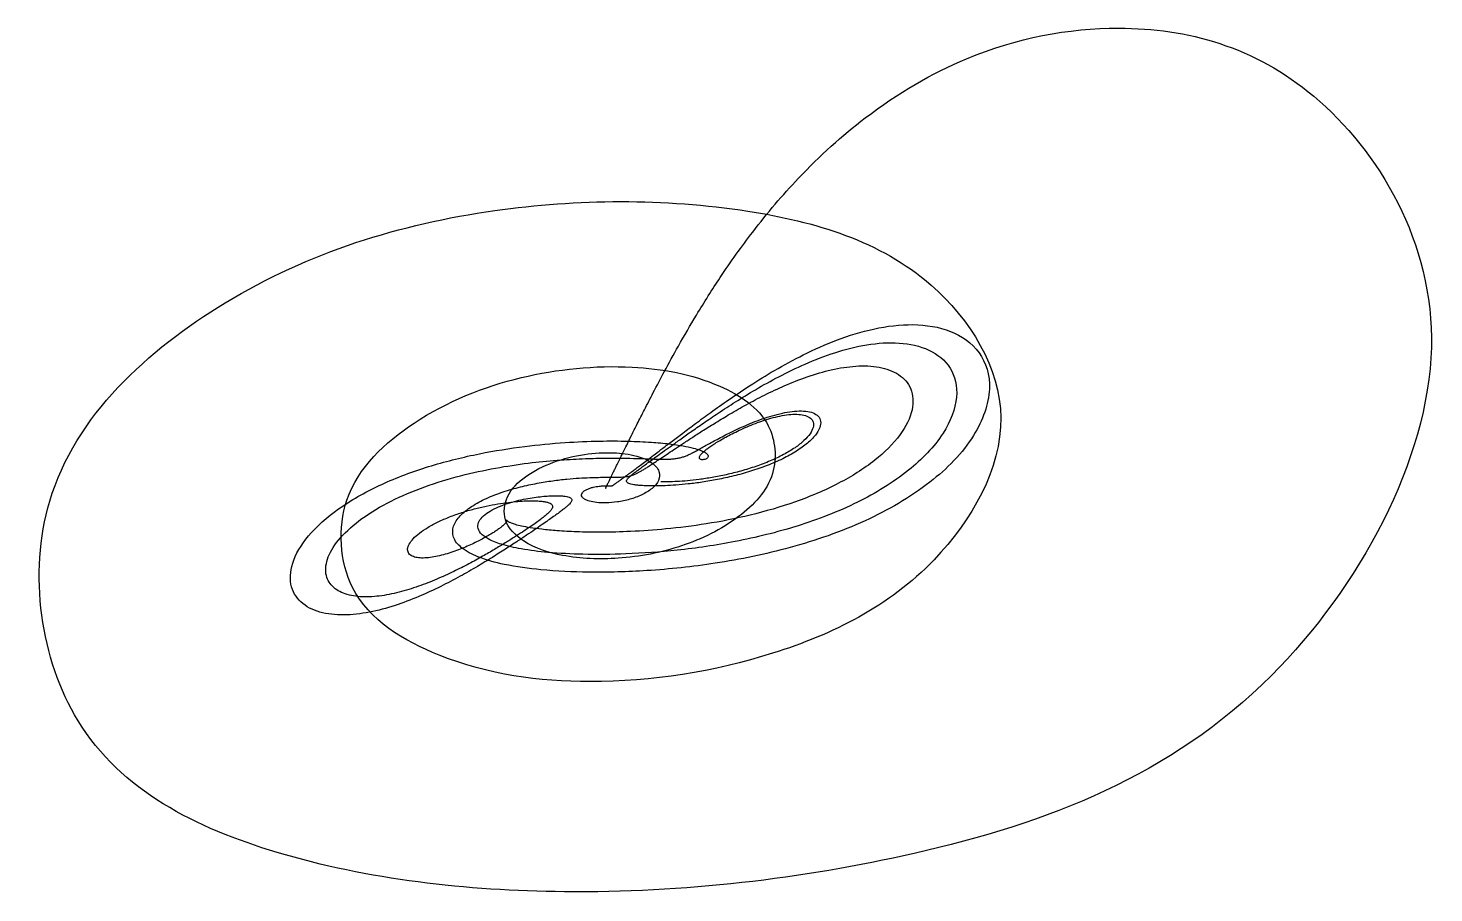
# Model space of a CAD drawing. Extents: x -263 to 377, y -184 to 210.
import ezdxf

# ---------------------------------------------------------------- set-up
doc = ezdxf.new("R2010")
doc.units = 0
doc.layers.get('0').update_dxf_attribs({"linetype": 'CONTINUOUS'})

msp = doc.modelspace()

# ---------------------------------------------------------------- linework, layer by layer
msp.add_open_spline([(0.25, 0), (0.24, 0.03, 0), (0.21, 0.09, 0), (0.2, 0.17, 0), (0.2, 0.26, 0), (0.22, 0.35, 0), (0.25, 0.44, 0), (0.29, 0.55, 0), (0.35, 0.68, 0), (0.42, 0.84, 0), (0.51, 1.02, 0), (0.61, 1.25, 0), (0.75, 1.53, 0.01), (0.91, 1.86, 0.01), (1.11, 2.27, 0.01), (1.35, 2.77, 0.02), (1.64, 3.37, 0.03), (2, 4.11, 0.04), (2.44, 5.01, 0.06), (2.98, 6.11, 0.09), (3.63, 7.45, 0.13), (4.43, 9.08, 0.19), (5.4, 11.06, 0.28), (6.59, 13.49, 0.42), (8.04, 16.44, 0.62), (9.81, 20.04, 0.93), (11.99, 24.43, 1.38), (14.66, 29.78, 2.06), (17.96, 36.31, 3.06), (22.07, 44.28, 4.57), (27.21, 54, 6.83), (33.73, 65.87, 10.25), (42.15, 80.35, 15.45), (53.3, 98, 23.43), (68.54, 119.38, 35.88), (90.2, 144.88, 55.63), (122.32, 173.84, 87.53), (171.13, 202.25, 139.17), (242.66, 215.77, 218.74), (328.97, 192.39, 320.23), (404.62, 66.95, 429.21), (306.34, -112.75, 402.41), (153.42, -170.52, 332.1), (-9.19, -189.49, 297.65), (-148.09, -173.75, 322.93), (-250.64, -123.05, 382.91), (-269.82, 7.32, 419.3), (-172.55, 96.07, 384.82), (-58.27, 131.5, 353.72), (58.01, 132.57, 347.49), (148.06, 106.19, 368.49), (193.83, 32.43, 394.29), (150.23, -43.61, 385.63), (78.33, -78.78, 366.23), (-2.02, -91.85, 354.72), (-70.25, -82.54, 355.91), (-120, -52.67, 366.04), (-123.15, 0, 368.87), (-86.3, 34.02, 359.53), (-40.1, 52.61, 349.72), (8.98, 57.52, 343.48), (48.53, 50.59, 342.09), (76.56, 32.79, 343.44), (79.01, 4.26, 341.63), (60.16, -15.2, 336.1), (35.12, -27.3, 329.98), (7.3, -32.79, 324.57), (-17.57, -31.8, 320.8), (-36.01, -26.24, 318.35), (-47.19, -15.45, 315.76), (-45.53, -2.48, 311.77), (-36.21, 6.26, 307.57), (-23.83, 12.43, 303.17), (-10.04, 15.84, 298.89), (2.9, 16.65, 295), (13.47, 15.29, 291.51), (20.96, 12.39, 288.23), (24.96, 8.03, 284.57), (24.55, 3.36, 280.63), (21.3, -0.28, 276.98), (16.62, -3.09, 273.37), (11.15, -5.06, 269.76), (5.58, -6.23, 266.2), (0.43, -6.65, 262.71), (-3.92, -6.49, 259.3), (-7.28, -5.88, 255.93), (-9.56, -4.97, 252.57), (-10.77, -3.92, 249.21), (-11.05, -2.86, 245.9), (-10.61, -1.9, 242.66), (-9.68, -1.06, 239.48), (-8.44, -0.38, 236.33), (-7.05, 0.16, 233.22), (-5.6, 0.57, 230.14), (-4.21, 0.86, 227.09), (-2.91, 1.04, 224.08), (-1.76, 1.16, 221.11), (-0.77, 1.21, 218.17), (0.07, 1.23, 215.28), (0.75, 1.22, 212.42), (1.31, 1.21, 209.6), (1.75, 1.19, 206.83), (2.09, 1.17, 204.09), (2.37, 1.16, 201.38), (2.59, 1.17, 198.72), (2.77, 1.19, 196.09), (2.92, 1.22, 193.5), (3.07, 1.27, 190.94), (3.22, 1.34, 188.42), (3.37, 1.43, 185.93), (3.55, 1.55, 183.48), (3.75, 1.68, 181.06), (3.98, 1.84, 178.67), (4.25, 2.04, 176.32), (4.57, 2.27, 174), (4.95, 2.53, 171.71), (5.39, 2.85, 169.46), (5.91, 3.22, 167.24), (6.52, 3.65, 165.06), (7.23, 4.16, 162.92), (8.07, 4.76, 160.82), (9.05, 5.47, 158.76), (10.19, 6.31, 156.76), (11.54, 7.3, 154.81), (13.12, 8.48, 152.93), (14.98, 9.87, 151.14), (17.17, 11.52, 149.45), (19.74, 13.47, 147.91), (22.77, 15.77, 146.54), (26.35, 18.5, 145.41), (30.56, 21.71, 144.59), (35.54, 25.48, 144.18), (41.42, 29.88, 144.34), (48.37, 34.96, 145.25), (56.58, 40.77, 147.18), (66.27, 47.26, 150.47), (77.64, 54.28, 155.56), (90.88, 61.47, 162.96), (106.04, 68.18, 173.18), (122.88, 73.34, 186.57), (140.62, 75.45, 203.04), (157.55, 72.7, 221.72), (171.17, 63.62, 240.85), (177.29, 45.88, 258.26), (168.56, 21.77, 267.74), (147.04, 0.53, 267.52), (117.97, -16.04, 262.13), (84.74, -27.56, 254.41), (51.33, -34.42, 246.91), (20.56, -37.71, 241.07), (-6, -38.48, 237.31), (-27.78, -37.49, 235.45), (-44.71, -35.22, 234.96), (-57.06, -31.9, 235.26), (-65.2, -27.89, 235.8), (-69.79, -22.7, 236.18), (-69.65, -16.74, 235.75), (-66.11, -11.96, 234.55), (-60.82, -7.85, 232.78), (-54.11, -4.33, 230.48), (-46.61, -1.46, 227.79), (-38.85, 0.76, 224.86), (-31.27, 2.39, 221.82), (-24.18, 3.53, 218.75), (-17.78, 4.27, 215.71), (-12.15, 4.72, 212.74), (-7.31, 4.96, 209.83), (-3.23, 5.07, 206.99), (0.16, 5.11, 204.22), (2.95, 5.12, 201.51), (5.24, 5.15, 198.86), (7.12, 5.2, 196.26), (8.68, 5.3, 193.72), (10.01, 5.46, 191.23), (11.19, 5.7, 188.8), (12.27, 6.02, 186.42), (13.33, 6.42, 184.1), (14.4, 6.92, 181.83), (15.54, 7.53, 179.62), (16.78, 8.26, 177.48), (18.18, 9.12, 175.41), (19.76, 10.14, 173.43), (21.57, 11.33, 171.55), (23.66, 12.71, 169.8), (26.07, 14.32, 168.2), (28.85, 16.17, 166.78), (32.06, 18.31, 165.59), (35.76, 20.77, 164.68), (40.04, 23.56, 164.14), (44.96, 26.73, 164.05), (50.61, 30.27, 164.53), (57.09, 34.17, 165.74), (64.46, 38.38, 167.85), (72.8, 42.77, 171.06), (82.1, 47.15, 175.59), (92.31, 51.16, 181.62), (103.18, 54.35, 189.27), (114.27, 56.1, 198.46), (124.82, 55.72, 208.85), (133.78, 52.58, 219.8), (139.84, 46.13, 230.54), (140.75, 35.77, 239.83), (134.44, 23.34, 245.22), (122.27, 11.7, 246.46), (105.83, 1.58, 244.79), (86.59, -6.5, 241.17), (66.31, -12.38, 236.63), (46.52, -16.26, 231.95), (28.31, -18.55, 227.62), (12.3, -19.68, 223.86), (-1.28, -20.02, 220.69), (-12.49, -19.85, 218.05), (-21.49, -19.38, 215.84), (-28.55, -18.73, 213.94), (-33.94, -18, 212.26), (-37.94, -17.26, 210.72), (-40.81, -16.56, 209.25), (-42.78, -15.91, 207.8), (-44.03, -15.34, 206.35), (-44.73, -14.9, 204.89), (-45.03, -14.58, 203.45), (-45.09, -14.4, 202.04), (-45.04, -14.34, 200.65), (-44.97, -14.41, 199.27), (-44.94, -14.6, 197.93), (-45.01, -14.92, 196.61), (-45.24, -15.36, 195.35), (-45.66, -15.91, 194.15), (-46.3, -16.59, 193.05), (-47.18, -17.37, 192.05), (-48.31, -18.26, 191.18), (-49.71, -19.25, 190.46), (-51.39, -20.34, 189.92), (-53.34, -21.51, 189.57), (-55.57, -22.76, 189.44), (-58.07, -24.07, 189.55), (-60.84, -25.41, 189.95), (-63.85, -26.74, 190.64), (-67.06, -28.04, 191.65), (-70.43, -29.24, 192.99), (-73.89, -30.29, 194.67), (-77.34, -31.11, 196.67), (-80.67, -31.63, 198.95), (-83.76, -31.78, 201.46), (-86.43, -31.5, 204.1), (-88.54, -30.73, 206.8), (-89.91, -29.45, 209.44), (-90.31, -27.6, 211.92), (-89.53, -25.29, 213.97), (-87.58, -22.75, 215.42), (-84.61, -20.14, 216.26), (-80.74, -17.55, 216.51), (-76.11, -15.1, 216.21), (-70.93, -12.87, 215.42), (-65.44, -10.92, 214.21), (-59.84, -9.3, 212.66), (-54.35, -8, 210.85), (-49.13, -7.02, 208.86), (-44.3, -6.32, 206.73), (-39.97, -5.88, 204.52), (-36.16, -5.64, 202.26), (-32.91, -5.59, 199.97), (-30.2, -5.69, 197.67), (-28.02, -5.92, 195.38), (-26.35, -6.26, 193.11), (-25.14, -6.7, 190.85), (-24.38, -7.25, 188.64), (-24.04, -7.89, 186.47), (-24.09, -8.64, 184.36), (-24.51, -9.5, 182.33), (-25.29, -10.48, 180.38), (-26.43, -11.6, 178.54), (-27.93, -12.87, 176.81), (-29.81, -14.32, 175.23), (-32.08, -15.97, 173.82), (-34.78, -17.84, 172.62), (-37.95, -19.95, 171.68), (-41.62, -22.32, 171.05), (-45.86, -24.97, 170.8), (-50.71, -27.9, 171.04), (-56.22, -31.09, 171.86), (-62.45, -34.49, 173.39), (-69.4, -38.02, 175.77), (-77.08, -41.53, 179.14), (-85.41, -44.8, 183.63), (-94.22, -47.51, 189.3), (-103.2, -49.27, 196.12), (-111.85, -49.64, 203.91), (-119.5, -48.18, 212.29), (-125.3, -44.57, 220.74), (-128.18, -38.38, 228.72), (-126.41, -29.78, 234.94), (-119.68, -20.59, 238.15), (-109.15, -11.99, 238.74), (-95.65, -4.4, 237.32), (-80.28, 1.78, 234.48), (-64.23, 6.44, 230.86), (-48.53, 9.7, 226.95), (-33.96, 11.8, 223.1), (-20.96, 13.03, 219.5), (-9.73, 13.63, 216.2), (-0.27, 13.85, 213.21), (7.56, 13.82, 210.49), (13.92, 13.69, 208), (19.05, 13.52, 205.68), (23.16, 13.39, 203.5), (26.44, 13.32, 201.44), (29.1, 13.36, 199.48), (31.29, 13.51, 197.61), (33.16, 13.79, 195.83), (34.84, 14.19, 194.15), (36.43, 14.74, 192.58), (38.02, 15.42, 191.12), (39.69, 16.25, 189.78), (41.49, 17.21, 188.6), (43.48, 18.31, 187.58), (45.69, 19.55, 186.75), (48.16, 20.92, 186.15), (50.91, 22.42, 185.8), (53.97, 24.02, 185.74), (57.35, 25.72, 186.01), (61.04, 27.47, 186.64), (65.03, 29.22, 187.69), (69.28, 30.93, 189.18), (73.75, 32.5, 191.14), (78.33, 33.84, 193.57), (82.89, 34.84, 196.46), (87.27, 35.37, 199.73), (91.25, 35.32, 203.3), (94.6, 34.59, 207.02), (97.05, 33.11, 210.74), (98.28, 30.79, 214.3), (97.88, 27.65, 217.39), (95.69, 24.06, 219.61), (91.93, 20.36, 220.87), (86.81, 16.73, 221.26), (80.58, 13.33, 220.87), (73.55, 10.3, 219.79), (66.07, 7.72, 218.17), (58.5, 5.63, 216.15), (51.14, 4.02, 213.84), (44.23, 2.83, 211.36), (37.92, 2.02, 208.78), (32.31, 1.5, 206.15), (27.43, 1.22, 203.51), (23.28, 1.11, 200.88), (19.81, 1.13, 198.26), (16.98, 1.25, 195.67), (14.71, 1.43, 193.1), (12.94, 1.67, 190.56), (11.61, 1.94, 188.06), (10.65, 2.25, 185.59), (10.02, 2.58, 183.16), (9.67, 2.95, 180.77), (9.57, 3.36, 178.42), (9.69, 3.82, 176.12), (10.01, 4.33, 173.85), (10.52, 4.91, 171.63), (11.23, 5.57, 169.46), (12.14, 6.33, 167.34), (13.26, 7.22, 165.28), (14.62, 8.25, 163.29), (16.24, 9.46, 161.37), (18.16, 10.86, 159.56), (20.42, 12.51, 157.87), (23.07, 14.43, 156.34), (26.18, 16.69, 155.01), (29.82, 19.31, 153.93), (34.09, 22.37, 153.18), (39.07, 25.91, 152.87), (44.91, 29.97, 153.12), (51.72, 34.59, 154.12), (59.65, 39.76, 156.11), (68.86, 45.39, 159.36), (79.48, 51.31, 164.22), (91.55, 57.15, 171.06), (105.02, 62.33, 180.21), (119.49, 65.96, 191.8), (134.17, 66.92, 205.59), (147.61, 63.98, 220.79), (157.86, 56.13, 236.1), (161.68, 41.93, 249.84), (154.34, 23.39, 257.72), (137.46, 6.48, 258.58), (114.4, -7.4, 255.18), (87.59, -17.7, 249.41), (59.97, -24.47, 243.1), (33.84, -28.31, 237.46), (10.61, -30.01, 233.04), (-9.05, -30.22, 229.91), (-25.01, -29.41, 227.89), (-37.43, -27.89, 226.67), (-46.63, -25.87, 225.95), (-52.92, -23.49, 225.42), (-56.87, -20.87, 224.89), (-58.53, -17.66, 224.02), (-57.69, -14.66, 222.78), (-55.5, -12.26, 221.37), (-52.42, -10.14, 219.7), (-48.71, -8.32, 217.78), (-44.64, -6.82, 215.65), (-40.46, -5.62, 213.36), (-36.37, -4.72, 210.96), (-32.52, -4.07, 208.49), (-29, -3.64, 205.98), (-25.89, -3.4, 203.45), (-23.2, -3.3, 200.92), (-20.94, -3.33, 198.4), (-19.09, -3.46, 195.9), (-17.64, -3.67, 193.42), (-16.57, -3.96, 190.97), (-15.82, -4.31, 188.55), (-15.4, -4.73, 186.17), (-15.26, -5.21, 183.84), (-15.38, -5.77, 181.56), (-15.77, -6.41, 179.32), (-16.4, -7.14, 177.15), (-17.29, -7.98, 175.04), (-18.45, -8.95, 173), (-19.88, -10.07, 171.05), (-21.61, -11.36, 169.21), (-23.67, -12.85, 167.49), (-26.11, -14.57, 165.93), (-28.97, -16.55, 164.56), (-32.3, -18.84, 163.43), (-36.17, -21.46, 162.61), (-40.66, -24.45, 162.17), (-45.85, -27.83, 162.23), (-51.83, -31.62, 162.91), (-58.7, -35.79, 164.39), (-66.55, -40.28, 166.85), (-75.44, -44.94, 170.54), (-85.37, -49.52, 175.69), (-96.25, -53.63, 182.49), (-107.79, -56.71, 191.04), (-119.44, -58.05, 201.19), (-130.29, -56.89, 212.5), (-139.11, -52.56, 224.19), (-144.3, -44.37, 235.38), (-142.96, -32.09, 244.18), (-133.88, -18.8, 248.2), (-119.19, -6.88, 248.17), (-100.42, 3.12, 245.39), (-79.37, 10.73, 241.01), (-57.92, 15.99, 236.07), (-37.58, 19.25, 231.32), (-19.3, 21, 227.15), (-3.55, 21.68, 223.67), (9.58, 21.65, 220.85), (20.2, 21.18, 218.58), (28.56, 20.43, 216.71), (34.94, 19.53, 215.11), (39.64, 18.55, 213.69), (42.94, 17.57, 212.36), (45.12, 16.61, 211.03), (46.38, 15.69, 209.64), (46.85, 14.87, 208.18), (46.76, 14.22, 206.72), (46.32, 13.72, 205.27), (45.7, 13.37, 203.8), (44.99, 13.15, 202.31), (44.28, 13.07, 200.81), (43.65, 13.13, 199.3), (43.16, 13.31, 197.8), (42.84, 13.63, 196.33), (42.74, 14.07, 194.88), (42.9, 14.64, 193.5), (43.33, 15.34, 192.19), (44.05, 16.16, 190.99), (45.07, 17.09, 189.92), (46.39, 18.15, 188.99), (48.03, 19.31, 188.23), (49.99, 20.59, 187.66), (52.28, 21.97, 187.33), (54.89, 23.44, 187.24), (57.82, 24.98, 187.45), (61.07, 26.56, 187.99), (64.61, 28.15, 188.89), (68.39, 29.68, 190.18), (72.37, 31.1, 191.87), (76.46, 32.33, 193.98), (80.55, 33.26, 196.48), (84.48, 33.79, 199.32), (88.08, 33.85, 202.43), (91.15, 33.33, 205.69), (93.48, 32.19, 208.98), (94.82, 30.35, 212.16), (94.83, 27.79, 215.02), (93.29, 24.75, 217.22), (90.36, 21.54, 218.61), (86.2, 18.33, 219.23), (81, 15.25, 219.15), (75, 12.42, 218.42), (68.49, 9.95, 217.16), (61.76, 7.88, 215.47), (55.1, 6.24, 213.47), (48.73, 4.98, 211.25), (42.82, 4.08, 208.89), (37.48, 3.48, 206.44), (32.79, 3.13, 203.95), (28.73, 2.97, 201.46), (26.36, 2.99, 199.64), (25.25, 3, 198.79)], degree=3, knots=[0, 0, 0, 0, 0.009962, 0.018396, 0.026492, 0.035136, 0.044989, 0.056604, 0.070524, 0.087341, 0.107743, 0.132547, 0.162738, 0.19951, 0.244313, 0.298912, 0.365456, 0.446567, 0.545439, 0.665969, 0.812915, 0.992088, 1.210592, 1.47713, 1.802381, 2.199499, 2.684764, 3.278466, 4.006155, 4.900471, 6.003957, 7.373582, 9.088353, 11.262666, 14.070545, 17.790357, 22.884822, 30.118665, 40.573031, 54.770076, 70.232181, 86.882844, 106.110459, 122.373463, 135.806573, 147.777153, 158.204756, 170.456113, 183.77108, 195.305095, 204.501295, 211.538344, 218.701245, 227.374895, 235.869181, 242.842195, 247.904837, 251.892978, 256.597786, 262.005077, 267.116093, 271.198833, 274.04641, 276.235472, 278.776576, 281.769349, 284.764831, 287.332949, 289.243559, 290.542259, 291.637324, 292.935648, 294.43864, 295.970502, 297.355797, 298.48094, 299.314167, 299.919769, 300.452841, 301.042542, 301.706852, 302.405695, 303.089371, 303.718605, 304.271396, 304.744008, 305.148779, 305.508699, 305.848351, 306.185096, 306.526284, 306.871937, 307.21862, 307.562196, 307.899282, 308.227761, 308.546774, 308.856425, 309.157424, 309.450755, 309.737427, 310.018336, 310.294199, 310.565555, 310.832788, 311.096165, 311.355876, 311.61206, 311.864832, 312.114299, 312.360575, 312.603788, 312.844093, 313.081688, 313.316827, 313.549841, 313.781174, 314.011426, 314.241405, 314.47221, 314.705329, 314.942761, 315.187167, 315.442033, 315.71184, 316.002233, 316.320177, 316.674108, 317.074099, 317.53207, 318.062049, 318.680506, 319.406741, 320.263288, 321.276209, 322.475064, 323.891996, 325.558849, 327.500232, 329.719282, 332.173381, 334.746014, 337.253133, 339.582423, 341.980642, 344.896118, 348.372912, 352.082009, 355.649498, 358.829596, 361.515839, 363.691395, 365.382433, 366.633413, 367.505038, 368.09724, 368.5883, 369.157408, 369.857047, 370.661441, 371.5227, 372.39328, 373.234694, 374.020237, 374.734635, 375.372205, 375.934504, 376.428009, 376.862077, 377.247254, 377.593946, 377.911486, 378.20761, 378.488346, 378.758213, 379.020591, 379.278137, 379.533163, 379.787961, 380.045062, 380.307452, 380.578749, 380.863334, 381.166464, 381.494333, 381.854129, 382.254063, 382.703399, 383.212478, 383.792696, 384.456408, 385.216632, 386.086427, 387.077671, 388.198885, 389.451601, 390.824891, 392.288381, 393.78655, 395.24284, 396.59177, 397.858232, 399.219223, 400.865965, 402.827978, 404.992524, 407.196962, 409.297344, 411.197357, 412.848922, 414.240429, 415.383334, 416.301587, 417.024665, 417.583513, 418.008501, 418.328604, 418.571215, 418.761788, 418.922318, 419.068748, 419.209843, 419.348898, 419.48643, 419.622227, 419.756544, 419.890684, 420.027163, 420.169506, 420.321806, 420.488208, 420.672523, 420.878016, 421.107327, 421.362433, 421.644589, 421.954224, 422.290761, 422.65239, 423.035786, 423.435835, 423.845432, 424.255487, 424.655349, 425.033999, 425.38253, 425.698615, 425.992843, 426.291903, 426.628953, 427.027176, 427.493531, 428.021551, 428.59612, 429.197816, 429.806435, 430.403575, 430.974246, 431.507607, 431.997026, 432.43969, 432.83599, 433.18883, 433.502978, 433.784475, 434.040134, 434.277094, 434.502436, 434.722887, 434.944665, 435.173501, 435.414794, 435.673851, 435.956122, 436.26741, 436.614024, 437.002878, 437.441527, 437.938131, 438.501319, 439.139881, 439.862216, 440.675381, 441.583562, 442.585766, 443.672611, 444.822518, 445.998687, 447.150561, 448.227488, 449.215767, 450.19194, 451.305871, 452.656097, 454.230827, 455.943603, 457.68449, 459.355993, 460.889558, 462.247506, 463.417475, 464.404788, 465.225566, 465.901514, 466.456363, 466.913563, 467.294845, 467.619334, 467.903066, 468.158908, 468.396895, 468.624894, 468.849365, 469.076014, 469.310199, 469.557098, 469.821699, 470.108699, 470.422373, 470.766421, 471.143773, 471.55634, 472.004672, 472.487506, 473.001228, 473.539293, 474.091743, 474.645101, 475.183131, 475.689281, 476.152095, 476.574817, 476.986022, 477.435066, 477.964793, 478.592004, 479.308788, 480.091246, 480.908094, 481.72751, 482.521798, 483.269904, 483.95814, 484.579704, 485.13353, 485.622901, 486.054083, 486.435101, 486.774712, 487.081562, 487.363547, 487.627408, 487.878576, 488.121229, 488.358521, 488.592863, 488.826227, 489.060423, 489.297338, 489.539166, 489.788605, 490.049051, 490.324774, 490.621077, 490.944431, 491.30261, 491.704809, 492.161789, 492.686048, 493.292004, 493.996174, 494.817267, 495.776053, 496.894734, 498.195293, 499.695921, 501.404105, 503.304847, 505.344432, 507.41855, 509.39494, 511.228237, 513.135142, 515.443901, 518.207985, 521.216548, 524.194391, 526.930925, 529.311697, 531.298424, 532.89845, 534.141551, 535.067338, 535.721646, 536.161339, 536.470177, 536.76138, 537.108262, 537.520915, 537.983177, 538.472973, 538.969551, 539.456108, 539.920562, 540.355411, 540.757145, 541.125444, 541.462343, 541.771435, 542.057169, 542.324273, 542.577325, 542.820498, 543.057465, 543.291447, 543.525368, 543.762052, 544.004446, 544.255845, 544.520083, 544.801713, 545.10614, 545.439737, 545.80993, 546.225277, 546.695533, 547.2317, 547.846028, 548.551908, 549.363546, 550.295232, 551.359887, 552.566431, 553.91536, 555.392071, 556.958603, 558.548053, 560.074078, 561.480091, 562.840142, 564.379114, 566.258229, 568.443372, 570.777421, 573.082864, 575.22221, 577.114732, 578.728356, 580.064021, 581.141629, 581.990278, 582.642468, 583.131207, 583.489058, 583.74849, 583.942748, 584.10437, 584.258226, 584.416129, 584.57998, 584.747255, 584.914365, 585.078234, 585.237003, 585.390354, 585.539642, 585.687831, 585.839189, 585.99873, 586.171579, 586.362499, 586.575666, 586.814624, 587.082308, 587.381039, 587.712447, 588.077304, 588.475257, 588.904475, 589.361211, 589.839361, 590.3301, 590.821829, 591.300758, 591.752727, 592.16715, 592.544112, 592.903292, 593.284145, 593.726674, 594.251885, 594.859314, 595.533141, 596.2491, 596.980317, 597.701644, 598.392406, 599.037666, 599.62836, 600.1607, 600.635204, 601.055624, 601.055624, 601.055624, 601.055624])

doc.saveas('drawing.dxf')
